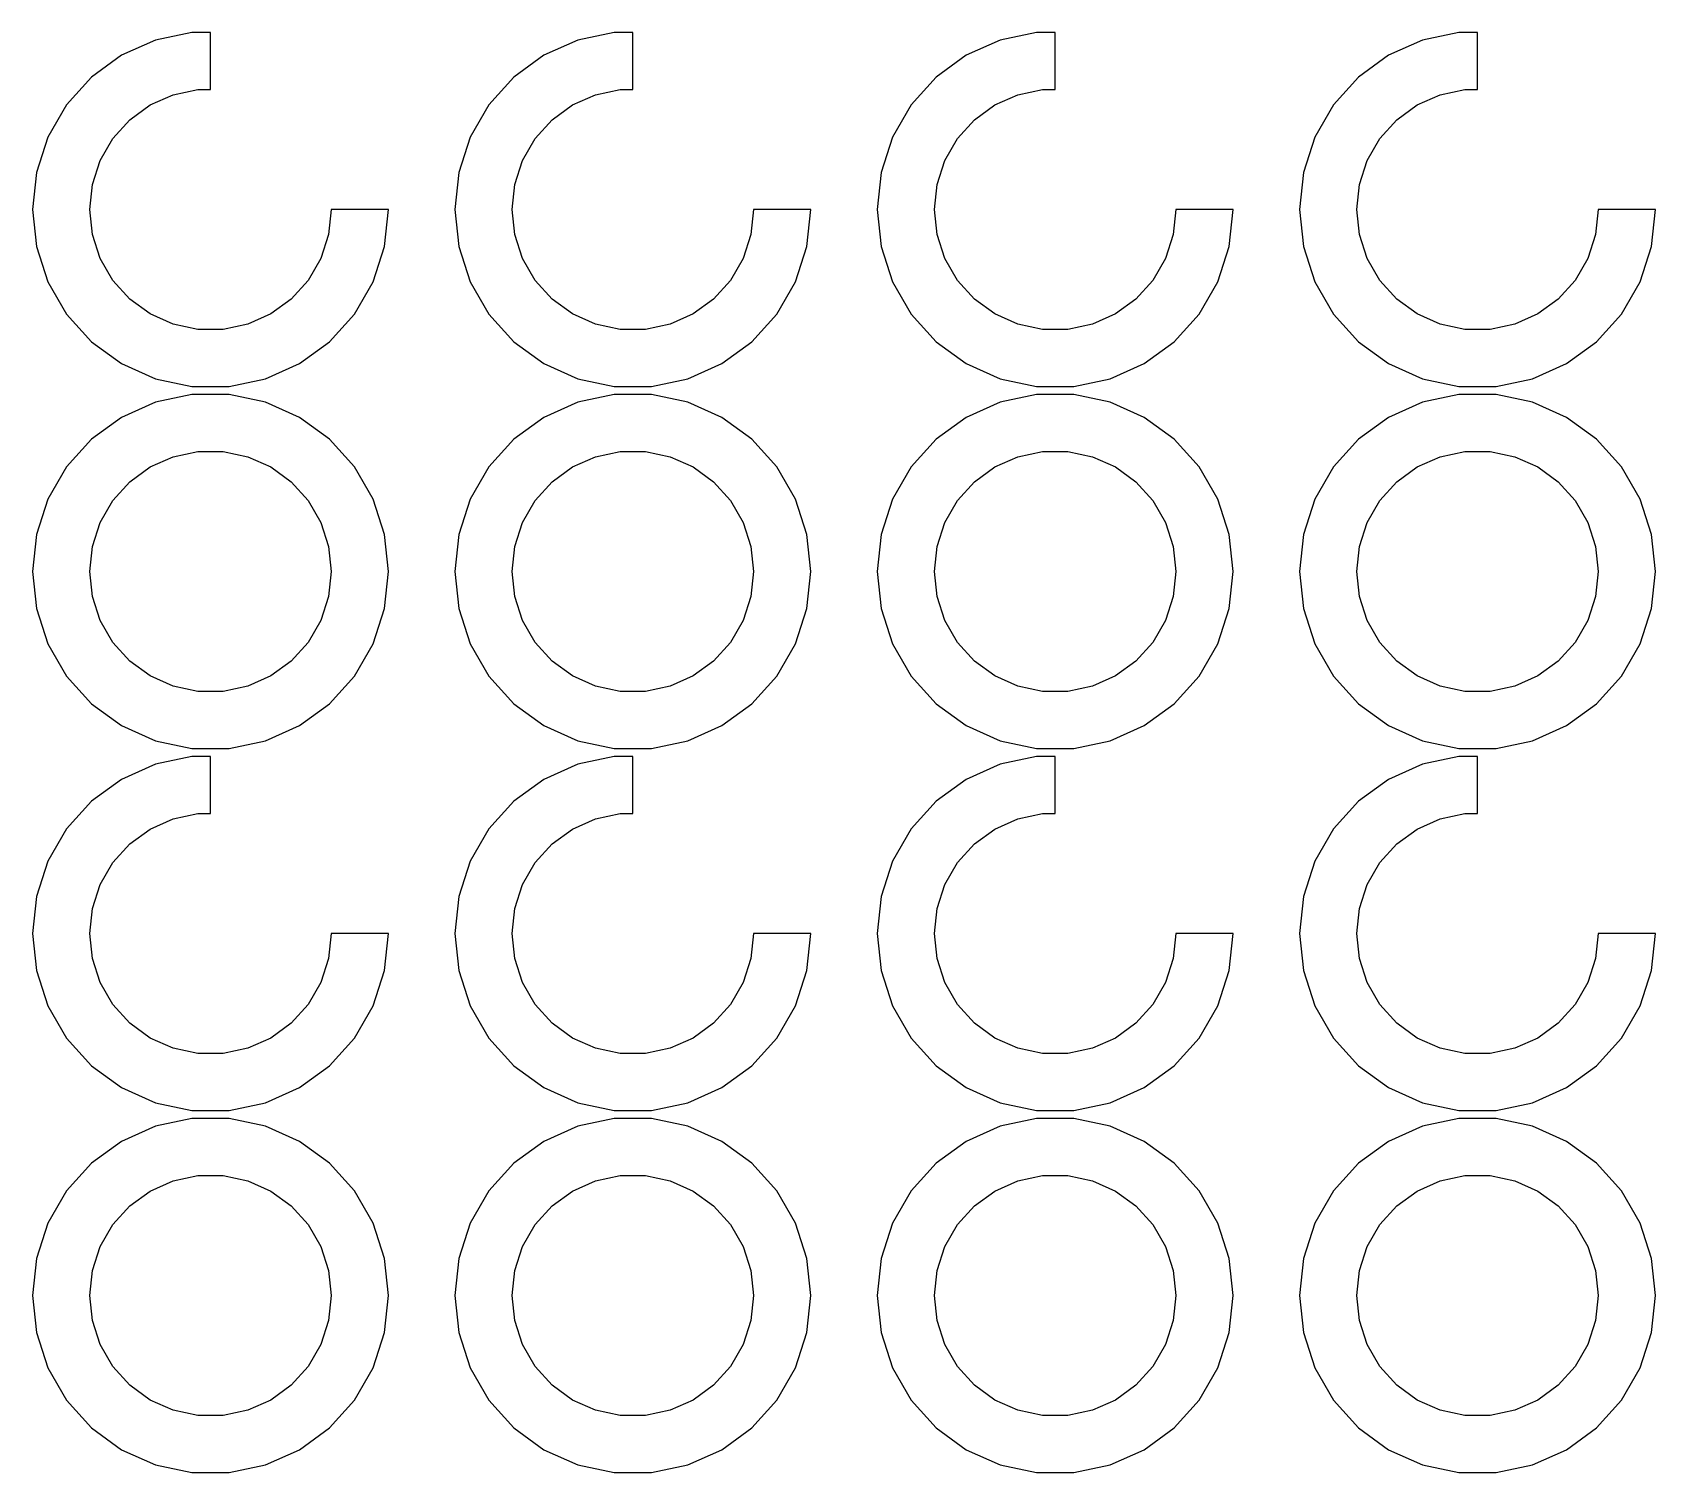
# Model space of a CAD drawing. Header units: metres. Extents: x -15 to 120, y 5 to 125.
import ezdxf

# ---------------------------------------------------------------- set-up
doc = ezdxf.new("R2010")
doc.units = ezdxf.units.M

msp = doc.modelspace()

# ---------------------------------------------------------------- linework, layer by layer
for p, q in [((-4.558, 124.028), (-7.375, 122.774)), ((-1.54179, 124.669), (-4.558, 124.028)), ((0, 124.669), (-1.54179, 124.669)), ((0, 119.945), (0, 124.669)), ((30.442, 124.028), (27.625, 122.774)), ((33.4582, 124.669), (30.442, 124.028)), ((35, 124.669), (33.4582, 124.669)), ((35, 119.945), (35, 124.669)), ((65.442, 124.028), (62.625, 122.774)), ((68.4582, 124.669), (65.442, 124.028)), ((70, 124.669), (68.4582, 124.669)), ((70, 119.945), (70, 124.669)), ((100.442, 124.028), (97.625, 122.774)), ((103.458, 124.669), (100.442, 124.028)), ((105, 124.669), (103.458, 124.669)), ((105, 119.945), (105, 124.669)), ((-7.375, 122.774), (-9.86968, 120.961)), ((27.625, 122.774), (25.1303, 120.961)), ((62.625, 122.774), (60.1303, 120.961)), ((97.625, 122.774), (95.1303, 120.961)), ((-9.86968, 120.961), (-11.933, 118.67)), ((-3.09017, 119.511), (-1.04528, 119.945)), ((-1.04528, 119.945), (0, 119.945)), ((25.1303, 120.961), (23.067, 118.67)), ((31.9098, 119.511), (33.9547, 119.945)), ((33.9547, 119.945), (35, 119.945)), ((60.1303, 120.961), (58.067, 118.67)), ((66.9098, 119.511), (68.9547, 119.945)), ((68.9547, 119.945), (70, 119.945)), ((95.1303, 120.961), (93.067, 118.67)), ((101.91, 119.511), (103.955, 119.945)), ((103.955, 119.945), (105, 119.945)), ((-11.933, 118.67), (-13.4748, 115.999)), ((-6.69131, 117.431), (-5, 118.66)), ((-5, 118.66), (-3.09017, 119.511)), ((23.067, 118.67), (21.5252, 115.999)), ((28.3087, 117.431), (30, 118.66)), ((30, 118.66), (31.9098, 119.511)), ((58.067, 118.67), (56.5252, 115.999)), ((63.3087, 117.431), (65, 118.66)), ((65, 118.66), (66.9098, 119.511)), ((93.067, 118.67), (91.5252, 115.999)), ((98.3087, 117.431), (100, 118.66)), ((100, 118.66), (101.91, 119.511)), ((-8.09017, 115.878), (-6.69131, 117.431)), ((26.9098, 115.878), (28.3087, 117.431)), ((61.9098, 115.878), (63.3087, 117.431)), ((96.9098, 115.878), (98.3087, 117.431)), ((-13.4748, 115.999), (-14.4277, 113.067)), ((-9.13545, 114.067), (-8.09017, 115.878)), ((21.5252, 115.999), (20.5723, 113.067)), ((25.8645, 114.067), (26.9098, 115.878)), ((56.5252, 115.999), (55.5723, 113.067)), ((60.8645, 114.067), (61.9098, 115.878)), ((91.5252, 115.999), (90.5723, 113.067)), ((95.8645, 114.067), (96.9098, 115.878)), ((-14.4277, 113.067), (-14.75, 110)), ((-9.78148, 112.079), (-9.13545, 114.067)), ((20.5723, 113.067), (20.25, 110)), ((25.2185, 112.079), (25.8645, 114.067)), ((55.5723, 113.067), (55.25, 110)), ((60.2185, 112.079), (60.8645, 114.067)), ((90.5723, 113.067), (90.25, 110)), ((95.2185, 112.079), (95.8645, 114.067)), ((-10, 110), (-9.78148, 112.079)), ((25, 110), (25.2185, 112.079)), ((60, 110), (60.2185, 112.079)), ((95, 110), (95.2185, 112.079)), ((-14.75, 110), (-14.4277, 106.933)), ((-9.78148, 107.921), (-10, 110)), ((10, 110), (9.78148, 107.921)), ((14.75, 110), (10, 110)), ((14.4277, 106.933), (14.75, 110)), ((20.25, 110), (20.5723, 106.933)), ((25.2185, 107.921), (25, 110)), ((45, 110), (44.7815, 107.921)), ((49.75, 110), (45, 110)), ((49.4277, 106.933), (49.75, 110)), ((55.25, 110), (55.5723, 106.933)), ((60.2185, 107.921), (60, 110)), ((80, 110), (79.7815, 107.921)), ((84.75, 110), (80, 110)), ((84.4277, 106.933), (84.75, 110)), ((90.25, 110), (90.5723, 106.933)), ((95.2185, 107.921), (95, 110)), ((115, 110), (114.781, 107.921)), ((119.75, 110), (115, 110)), ((119.428, 106.933), (119.75, 110)), ((-9.13545, 105.933), (-9.78148, 107.921)), ((9.78148, 107.921), (9.13545, 105.933)), ((25.8645, 105.933), (25.2185, 107.921)), ((44.7815, 107.921), (44.1355, 105.933)), ((60.8645, 105.933), (60.2185, 107.921)), ((79.7815, 107.921), (79.1355, 105.933)), ((95.8645, 105.933), (95.2185, 107.921)), ((114.781, 107.921), (114.135, 105.933)), ((-14.4277, 106.933), (-13.4748, 104.001)), ((13.4748, 104.001), (14.4277, 106.933)), ((20.5723, 106.933), (21.5252, 104.001)), ((48.4748, 104.001), (49.4277, 106.933)), ((55.5723, 106.933), (56.5252, 104.001)), ((83.4748, 104.001), (84.4277, 106.933)), ((90.5723, 106.933), (91.5252, 104.001)), ((118.475, 104.001), (119.428, 106.933)), ((-8.09017, 104.122), (-9.13545, 105.933)), ((9.13545, 105.933), (8.09017, 104.122)), ((26.9098, 104.122), (25.8645, 105.933)), ((44.1355, 105.933), (43.0902, 104.122)), ((61.9098, 104.122), (60.8645, 105.933)), ((79.1355, 105.933), (78.0902, 104.122)), ((96.9098, 104.122), (95.8645, 105.933)), ((114.135, 105.933), (113.09, 104.122)), ((-13.4748, 104.001), (-11.933, 101.33)), ((-6.69131, 102.569), (-8.09017, 104.122)), ((8.09017, 104.122), (6.69131, 102.569)), ((11.933, 101.33), (13.4748, 104.001)), ((21.5252, 104.001), (23.067, 101.33)), ((28.3087, 102.569), (26.9098, 104.122)), ((43.0902, 104.122), (41.6913, 102.569)), ((46.933, 101.33), (48.4748, 104.001)), ((56.5252, 104.001), (58.067, 101.33)), ((63.3087, 102.569), (61.9098, 104.122)), ((78.0902, 104.122), (76.6913, 102.569)), ((81.933, 101.33), (83.4748, 104.001)), ((91.5252, 104.001), (93.067, 101.33)), ((98.3087, 102.569), (96.9098, 104.122)), ((113.09, 104.122), (111.691, 102.569)), ((116.933, 101.33), (118.475, 104.001)), ((-5, 101.34), (-6.69131, 102.569)), ((6.69131, 102.569), (5, 101.34)), ((30, 101.34), (28.3087, 102.569)), ((41.6913, 102.569), (40, 101.34)), ((65, 101.34), (63.3087, 102.569)), ((76.6913, 102.569), (75, 101.34)), ((100, 101.34), (98.3087, 102.569)), ((111.691, 102.569), (110, 101.34)), ((-11.933, 101.33), (-9.86968, 99.0386)), ((-3.09017, 100.489), (-5, 101.34)), ((5, 101.34), (3.09017, 100.489)), ((9.86968, 99.0386), (11.933, 101.33)), ((23.067, 101.33), (25.1303, 99.0386)), ((31.9098, 100.489), (30, 101.34)), ((40, 101.34), (38.0902, 100.489)), ((44.8697, 99.0386), (46.933, 101.33)), ((58.067, 101.33), (60.1303, 99.0386)), ((66.9098, 100.489), (65, 101.34)), ((75, 101.34), (73.0902, 100.489)), ((79.8697, 99.0386), (81.933, 101.33)), ((93.067, 101.33), (95.1303, 99.0386)), ((101.91, 100.489), (100, 101.34)), ((110, 101.34), (108.09, 100.489)), ((114.87, 99.0386), (116.933, 101.33)), ((-1.04528, 100.055), (-3.09017, 100.489)), ((1.04528, 100.055), (-1.04528, 100.055)), ((3.09017, 100.489), (1.04528, 100.055)), ((33.9547, 100.055), (31.9098, 100.489)), ((36.0453, 100.055), (33.9547, 100.055)), ((38.0902, 100.489), (36.0453, 100.055)), ((68.9547, 100.055), (66.9098, 100.489)), ((71.0453, 100.055), (68.9547, 100.055)), ((73.0902, 100.489), (71.0453, 100.055)), ((103.955, 100.055), (101.91, 100.489)), ((106.045, 100.055), (103.955, 100.055)), ((108.09, 100.489), (106.045, 100.055)), ((-9.86968, 99.0386), (-7.375, 97.2261)), ((7.375, 97.2261), (9.86968, 99.0386)), ((25.1303, 99.0386), (27.625, 97.2261)), ((42.375, 97.2261), (44.8697, 99.0386)), ((60.1303, 99.0386), (62.625, 97.2261)), ((77.375, 97.2261), (79.8697, 99.0386)), ((95.1303, 99.0386), (97.625, 97.2261)), ((112.375, 97.2261), (114.87, 99.0386)), ((-7.375, 97.2261), (-4.558, 95.9719)), ((4.558, 95.9719), (7.375, 97.2261)), ((27.625, 97.2261), (30.442, 95.9719)), ((39.558, 95.9719), (42.375, 97.2261)), ((62.625, 97.2261), (65.442, 95.9719)), ((74.558, 95.9719), (77.375, 97.2261)), ((97.625, 97.2261), (100.442, 95.9719)), ((109.558, 95.9719), (112.375, 97.2261)), ((-4.558, 95.9719), (-1.54179, 95.3308)), ((1.54179, 95.3308), (4.558, 95.9719)), ((30.442, 95.9719), (33.4582, 95.3308)), ((36.5418, 95.3308), (39.558, 95.9719)), ((65.442, 95.9719), (68.4582, 95.3308)), ((71.5418, 95.3308), (74.558, 95.9719)), ((100.442, 95.9719), (103.458, 95.3308)), ((106.542, 95.3308), (109.558, 95.9719)), ((-1.54179, 94.6692), (-4.558, 94.0281)), ((-1.54179, 95.3308), (1.54179, 95.3308)), ((1.54179, 94.6692), (-1.54179, 94.6692)), ((4.558, 94.0281), (1.54179, 94.6692)), ((33.4582, 94.6692), (30.442, 94.0281)), ((33.4582, 95.3308), (36.5418, 95.3308)), ((36.5418, 94.6692), (33.4582, 94.6692)), ((39.558, 94.0281), (36.5418, 94.6692)), ((68.4582, 94.6692), (65.442, 94.0281)), ((68.4582, 95.3308), (71.5418, 95.3308)), ((71.5418, 94.6692), (68.4582, 94.6692)), ((74.558, 94.0281), (71.5418, 94.6692)), ((103.458, 94.6692), (100.442, 94.0281)), ((103.458, 95.3308), (106.542, 95.3308)), ((106.542, 94.6692), (103.458, 94.6692)), ((109.558, 94.0281), (106.542, 94.6692)), ((-4.558, 94.0281), (-7.375, 92.7739)), ((7.375, 92.7739), (4.558, 94.0281)), ((30.442, 94.0281), (27.625, 92.7739)), ((42.375, 92.7739), (39.558, 94.0281)), ((65.442, 94.0281), (62.625, 92.7739)), ((77.375, 92.7739), (74.558, 94.0281)), ((100.442, 94.0281), (97.625, 92.7739)), ((112.375, 92.7739), (109.558, 94.0281)), ((-7.375, 92.7739), (-9.86968, 90.9614)), ((9.86968, 90.9614), (7.375, 92.7739)), ((27.625, 92.7739), (25.1303, 90.9614)), ((44.8697, 90.9614), (42.375, 92.7739)), ((62.625, 92.7739), (60.1303, 90.9614)), ((79.8697, 90.9614), (77.375, 92.7739)), ((97.625, 92.7739), (95.1303, 90.9614)), ((114.87, 90.9614), (112.375, 92.7739)), ((-9.86968, 90.9614), (-11.933, 88.6698)), ((11.933, 88.6698), (9.86968, 90.9614)), ((25.1303, 90.9614), (23.067, 88.6698)), ((46.933, 88.6698), (44.8697, 90.9614)), ((60.1303, 90.9614), (58.067, 88.6698)), ((81.933, 88.6698), (79.8697, 90.9614)), ((95.1303, 90.9614), (93.067, 88.6698)), ((116.933, 88.6698), (114.87, 90.9614)), ((-5, 88.6603), (-3.09017, 89.5106)), ((-3.09017, 89.5106), (-1.04528, 89.9452)), ((-1.04528, 89.9452), (1.04528, 89.9452)), ((1.04528, 89.9452), (3.09017, 89.5106)), ((3.09017, 89.5106), (5, 88.6603)), ((30, 88.6603), (31.9098, 89.5106)), ((31.9098, 89.5106), (33.9547, 89.9452)), ((33.9547, 89.9452), (36.0453, 89.9452)), ((36.0453, 89.9452), (38.0902, 89.5106)), ((38.0902, 89.5106), (40, 88.6603)), ((65, 88.6603), (66.9098, 89.5106)), ((66.9098, 89.5106), (68.9547, 89.9452)), ((68.9547, 89.9452), (71.0453, 89.9452)), ((71.0453, 89.9452), (73.0902, 89.5106)), ((73.0902, 89.5106), (75, 88.6603)), ((100, 88.6603), (101.91, 89.5106)), ((101.91, 89.5106), (103.955, 89.9452)), ((103.955, 89.9452), (106.045, 89.9452)), ((106.045, 89.9452), (108.09, 89.5106)), ((108.09, 89.5106), (110, 88.6603)), ((-11.933, 88.6698), (-13.4748, 85.9994)), ((-8.09017, 85.8779), (-6.69131, 87.4314)), ((-6.69131, 87.4314), (-5, 88.6603)), ((5, 88.6603), (6.69131, 87.4314)), ((6.69131, 87.4314), (8.09017, 85.8779)), ((13.4748, 85.9994), (11.933, 88.6698)), ((23.067, 88.6698), (21.5252, 85.9994)), ((26.9098, 85.8779), (28.3087, 87.4314)), ((28.3087, 87.4314), (30, 88.6603)), ((40, 88.6603), (41.6913, 87.4314)), ((41.6913, 87.4314), (43.0902, 85.8779)), ((48.4748, 85.9994), (46.933, 88.6698)), ((58.067, 88.6698), (56.5252, 85.9994)), ((61.9098, 85.8779), (63.3087, 87.4314)), ((63.3087, 87.4314), (65, 88.6603)), ((75, 88.6603), (76.6913, 87.4314)), ((76.6913, 87.4314), (78.0902, 85.8779)), ((83.4748, 85.9994), (81.933, 88.6698)), ((93.067, 88.6698), (91.5252, 85.9994)), ((96.9098, 85.8779), (98.3087, 87.4314)), ((98.3087, 87.4314), (100, 88.6603)), ((110, 88.6603), (111.691, 87.4314)), ((111.691, 87.4314), (113.09, 85.8779)), ((118.475, 85.9994), (116.933, 88.6698)), ((-13.4748, 85.9994), (-14.4277, 83.0667)), ((-9.13545, 84.0674), (-8.09017, 85.8779)), ((8.09017, 85.8779), (9.13545, 84.0674)), ((14.4277, 83.0667), (13.4748, 85.9994)), ((21.5252, 85.9994), (20.5723, 83.0667)), ((25.8645, 84.0674), (26.9098, 85.8779)), ((43.0902, 85.8779), (44.1355, 84.0674)), ((49.4277, 83.0667), (48.4748, 85.9994)), ((56.5252, 85.9994), (55.5723, 83.0667)), ((60.8645, 84.0674), (61.9098, 85.8779)), ((78.0902, 85.8779), (79.1355, 84.0674)), ((84.4277, 83.0667), (83.4748, 85.9994)), ((91.5252, 85.9994), (90.5723, 83.0667)), ((95.8645, 84.0674), (96.9098, 85.8779)), ((113.09, 85.8779), (114.135, 84.0674)), ((119.428, 83.0667), (118.475, 85.9994)), ((-9.78148, 82.0791), (-9.13545, 84.0674)), ((9.13545, 84.0674), (9.78148, 82.0791)), ((25.2185, 82.0791), (25.8645, 84.0674)), ((44.1355, 84.0674), (44.7815, 82.0791)), ((60.2185, 82.0791), (60.8645, 84.0674)), ((79.1355, 84.0674), (79.7815, 82.0791)), ((95.2185, 82.0791), (95.8645, 84.0674)), ((114.135, 84.0674), (114.781, 82.0791)), ((-14.4277, 83.0667), (-14.75, 80)), ((-10, 80), (-9.78148, 82.0791)), ((9.78148, 82.0791), (10, 80)), ((14.75, 80), (14.4277, 83.0667)), ((20.5723, 83.0667), (20.25, 80)), ((25, 80), (25.2185, 82.0791)), ((44.7815, 82.0791), (45, 80)), ((49.75, 80), (49.4277, 83.0667)), ((55.5723, 83.0667), (55.25, 80)), ((60, 80), (60.2185, 82.0791)), ((79.7815, 82.0791), (80, 80)), ((84.75, 80), (84.4277, 83.0667)), ((90.5723, 83.0667), (90.25, 80)), ((95, 80), (95.2185, 82.0791)), ((114.781, 82.0791), (115, 80)), ((119.75, 80), (119.428, 83.0667)), ((-14.75, 80), (-14.4277, 76.9333)), ((-9.78148, 77.9209), (-10, 80)), ((10, 80), (9.78148, 77.9209)), ((14.4277, 76.9333), (14.75, 80)), ((20.25, 80), (20.5723, 76.9333)), ((25.2185, 77.9209), (25, 80)), ((45, 80), (44.7815, 77.9209)), ((49.4277, 76.9333), (49.75, 80)), ((55.25, 80), (55.5723, 76.9333)), ((60.2185, 77.9209), (60, 80)), ((80, 80), (79.7815, 77.9209)), ((84.4277, 76.9333), (84.75, 80)), ((90.25, 80), (90.5723, 76.9333)), ((95.2185, 77.9209), (95, 80)), ((115, 80), (114.781, 77.9209)), ((119.428, 76.9333), (119.75, 80)), ((-14.4277, 76.9333), (-13.4748, 74.0006)), ((-9.13545, 75.9326), (-9.78148, 77.9209)), ((9.78148, 77.9209), (9.13545, 75.9326)), ((13.4748, 74.0006), (14.4277, 76.9333)), ((20.5723, 76.9333), (21.5252, 74.0006)), ((25.8645, 75.9326), (25.2185, 77.9209)), ((44.7815, 77.9209), (44.1355, 75.9326)), ((48.4748, 74.0006), (49.4277, 76.9333)), ((55.5723, 76.9333), (56.5252, 74.0006)), ((60.8645, 75.9326), (60.2185, 77.9209)), ((79.7815, 77.9209), (79.1355, 75.9326)), ((83.4748, 74.0006), (84.4277, 76.9333)), ((90.5723, 76.9333), (91.5252, 74.0006)), ((95.8645, 75.9326), (95.2185, 77.9209)), ((114.781, 77.9209), (114.135, 75.9326)), ((118.475, 74.0006), (119.428, 76.9333)), ((-8.09017, 74.1221), (-9.13545, 75.9326)), ((9.13545, 75.9326), (8.09017, 74.1221)), ((26.9098, 74.1221), (25.8645, 75.9326)), ((44.1355, 75.9326), (43.0902, 74.1221)), ((61.9098, 74.1221), (60.8645, 75.9326)), ((79.1355, 75.9326), (78.0902, 74.1221)), ((96.9098, 74.1221), (95.8645, 75.9326)), ((114.135, 75.9326), (113.09, 74.1221)), ((-13.4748, 74.0006), (-11.933, 71.3302)), ((-6.69131, 72.5686), (-8.09017, 74.1221)), ((8.09017, 74.1221), (6.69131, 72.5686)), ((11.933, 71.3302), (13.4748, 74.0006)), ((21.5252, 74.0006), (23.067, 71.3302)), ((28.3087, 72.5686), (26.9098, 74.1221)), ((43.0902, 74.1221), (41.6913, 72.5686)), ((46.933, 71.3302), (48.4748, 74.0006)), ((56.5252, 74.0006), (58.067, 71.3302)), ((63.3087, 72.5686), (61.9098, 74.1221)), ((78.0902, 74.1221), (76.6913, 72.5686)), ((81.933, 71.3302), (83.4748, 74.0006)), ((91.5252, 74.0006), (93.067, 71.3302)), ((98.3087, 72.5686), (96.9098, 74.1221)), ((113.09, 74.1221), (111.691, 72.5686)), ((116.933, 71.3302), (118.475, 74.0006)), ((-11.933, 71.3302), (-9.86968, 69.0386)), ((-5, 71.3397), (-6.69131, 72.5686)), ((-3.09017, 70.4894), (-5, 71.3397)), ((5, 71.3397), (3.09017, 70.4894)), ((6.69131, 72.5686), (5, 71.3397)), ((9.86968, 69.0386), (11.933, 71.3302)), ((23.067, 71.3302), (25.1303, 69.0386)), ((30, 71.3397), (28.3087, 72.5686)), ((31.9098, 70.4894), (30, 71.3397)), ((40, 71.3397), (38.0902, 70.4894)), ((41.6913, 72.5686), (40, 71.3397)), ((44.8697, 69.0386), (46.933, 71.3302)), ((58.067, 71.3302), (60.1303, 69.0386)), ((65, 71.3397), (63.3087, 72.5686)), ((66.9098, 70.4894), (65, 71.3397)), ((75, 71.3397), (73.0902, 70.4894)), ((76.6913, 72.5686), (75, 71.3397)), ((79.8697, 69.0386), (81.933, 71.3302)), ((93.067, 71.3302), (95.1303, 69.0386)), ((100, 71.3397), (98.3087, 72.5686)), ((101.91, 70.4894), (100, 71.3397)), ((110, 71.3397), (108.09, 70.4894)), ((111.691, 72.5686), (110, 71.3397)), ((114.87, 69.0386), (116.933, 71.3302)), ((-1.04528, 70.0548), (-3.09017, 70.4894)), ((1.04528, 70.0548), (-1.04528, 70.0548)), ((3.09017, 70.4894), (1.04528, 70.0548)), ((33.9547, 70.0548), (31.9098, 70.4894)), ((36.0453, 70.0548), (33.9547, 70.0548)), ((38.0902, 70.4894), (36.0453, 70.0548)), ((68.9547, 70.0548), (66.9098, 70.4894)), ((71.0453, 70.0548), (68.9547, 70.0548)), ((73.0902, 70.4894), (71.0453, 70.0548)), ((103.955, 70.0548), (101.91, 70.4894)), ((106.045, 70.0548), (103.955, 70.0548)), ((108.09, 70.4894), (106.045, 70.0548)), ((-9.86968, 69.0386), (-7.375, 67.2261)), ((7.375, 67.2261), (9.86968, 69.0386)), ((25.1303, 69.0386), (27.625, 67.2261)), ((42.375, 67.2261), (44.8697, 69.0386)), ((60.1303, 69.0386), (62.625, 67.2261)), ((77.375, 67.2261), (79.8697, 69.0386)), ((95.1303, 69.0386), (97.625, 67.2261)), ((112.375, 67.2261), (114.87, 69.0386)), ((-7.375, 67.2261), (-4.558, 65.9719)), ((-4.558, 65.9719), (-1.54179, 65.3308)), ((1.54179, 65.3308), (4.558, 65.9719)), ((4.558, 65.9719), (7.375, 67.2261)), ((27.625, 67.2261), (30.442, 65.9719)), ((30.442, 65.9719), (33.4582, 65.3308)), ((36.5418, 65.3308), (39.558, 65.9719)), ((39.558, 65.9719), (42.375, 67.2261)), ((62.625, 67.2261), (65.442, 65.9719)), ((65.442, 65.9719), (68.4582, 65.3308)), ((71.5418, 65.3308), (74.558, 65.9719)), ((74.558, 65.9719), (77.375, 67.2261)), ((97.625, 67.2261), (100.442, 65.9719)), ((100.442, 65.9719), (103.458, 65.3308)), ((106.542, 65.3308), (109.558, 65.9719)), ((109.558, 65.9719), (112.375, 67.2261)), ((-1.54179, 64.6692), (-4.558, 64.0281)), ((-1.54179, 65.3308), (1.54179, 65.3308)), ((0, 64.6692), (-1.54179, 64.6692)), ((0, 59.9452), (0, 64.6692)), ((33.4582, 64.6692), (30.442, 64.0281)), ((33.4582, 65.3308), (36.5418, 65.3308)), ((35, 64.6692), (33.4582, 64.6692)), ((35, 59.9452), (35, 64.6692)), ((68.4582, 64.6692), (65.442, 64.0281)), ((68.4582, 65.3308), (71.5418, 65.3308)), ((70, 64.6692), (68.4582, 64.6692)), ((70, 59.9452), (70, 64.6692)), ((103.458, 64.6692), (100.442, 64.0281)), ((103.458, 65.3308), (106.542, 65.3308)), ((105, 64.6692), (103.458, 64.6692)), ((105, 59.9452), (105, 64.6692)), ((-4.558, 64.0281), (-7.375, 62.7739)), ((30.442, 64.0281), (27.625, 62.7739)), ((65.442, 64.0281), (62.625, 62.7739)), ((100.442, 64.0281), (97.625, 62.7739)), ((-7.375, 62.7739), (-9.86968, 60.9614)), ((27.625, 62.7739), (25.1303, 60.9614)), ((62.625, 62.7739), (60.1303, 60.9614)), ((97.625, 62.7739), (95.1303, 60.9614)), ((-9.86968, 60.9614), (-11.933, 58.6698)), ((25.1303, 60.9614), (23.067, 58.6698)), ((60.1303, 60.9614), (58.067, 58.6698)), ((95.1303, 60.9614), (93.067, 58.6698)), ((-5, 58.6603), (-3.09017, 59.5106)), ((-3.09017, 59.5106), (-1.04528, 59.9452)), ((-1.04528, 59.9452), (0, 59.9452)), ((30, 58.6603), (31.9098, 59.5106)), ((31.9098, 59.5106), (33.9547, 59.9452)), ((33.9547, 59.9452), (35, 59.9452)), ((65, 58.6603), (66.9098, 59.5106)), ((66.9098, 59.5106), (68.9547, 59.9452)), ((68.9547, 59.9452), (70, 59.9452)), ((100, 58.6603), (101.91, 59.5106)), ((101.91, 59.5106), (103.955, 59.9452)), ((103.955, 59.9452), (105, 59.9452)), ((-11.933, 58.6698), (-13.4748, 55.9994)), ((-6.69131, 57.4314), (-5, 58.6603)), ((23.067, 58.6698), (21.5252, 55.9994)), ((28.3087, 57.4314), (30, 58.6603)), ((58.067, 58.6698), (56.5252, 55.9994)), ((63.3087, 57.4314), (65, 58.6603)), ((93.067, 58.6698), (91.5252, 55.9994)), ((98.3087, 57.4314), (100, 58.6603)), ((-8.09017, 55.8779), (-6.69131, 57.4314)), ((26.9098, 55.8779), (28.3087, 57.4314)), ((61.9098, 55.8779), (63.3087, 57.4314)), ((96.9098, 55.8779), (98.3087, 57.4314)), ((-13.4748, 55.9994), (-14.4277, 53.0667)), ((-9.13545, 54.0674), (-8.09017, 55.8779)), ((21.5252, 55.9994), (20.5723, 53.0667)), ((25.8645, 54.0674), (26.9098, 55.8779)), ((56.5252, 55.9994), (55.5723, 53.0667)), ((60.8645, 54.0674), (61.9098, 55.8779)), ((91.5252, 55.9994), (90.5723, 53.0667)), ((95.8645, 54.0674), (96.9098, 55.8779)), ((-9.78148, 52.0791), (-9.13545, 54.0674)), ((25.2185, 52.0791), (25.8645, 54.0674)), ((60.2185, 52.0791), (60.8645, 54.0674)), ((95.2185, 52.0791), (95.8645, 54.0674)), ((-14.4277, 53.0667), (-14.75, 50)), ((20.5723, 53.0667), (20.25, 50)), ((55.5723, 53.0667), (55.25, 50)), ((90.5723, 53.0667), (90.25, 50)), ((-10, 50), (-9.78148, 52.0791)), ((25, 50), (25.2185, 52.0791)), ((60, 50), (60.2185, 52.0791)), ((95, 50), (95.2185, 52.0791)), ((-14.75, 50), (-14.4277, 46.9333)), ((-9.78148, 47.9209), (-10, 50)), ((10, 50), (9.78148, 47.9209)), ((14.75, 50), (10, 50)), ((14.4277, 46.9333), (14.75, 50)), ((20.25, 50), (20.5723, 46.9333)), ((25.2185, 47.9209), (25, 50)), ((45, 50), (44.7815, 47.9209)), ((49.75, 50), (45, 50)), ((49.4277, 46.9333), (49.75, 50)), ((55.25, 50), (55.5723, 46.9333)), ((60.2185, 47.9209), (60, 50)), ((80, 50), (79.7815, 47.9209)), ((84.75, 50), (80, 50)), ((84.4277, 46.9333), (84.75, 50)), ((90.25, 50), (90.5723, 46.9333)), ((95.2185, 47.9209), (95, 50)), ((115, 50), (114.781, 47.9209)), ((119.75, 50), (115, 50)), ((119.428, 46.9333), (119.75, 50)), ((-9.13545, 45.9326), (-9.78148, 47.9209)), ((9.78148, 47.9209), (9.13545, 45.9326)), ((25.8645, 45.9326), (25.2185, 47.9209)), ((44.7815, 47.9209), (44.1355, 45.9326)), ((60.8645, 45.9326), (60.2185, 47.9209)), ((79.7815, 47.9209), (79.1355, 45.9326)), ((95.8645, 45.9326), (95.2185, 47.9209)), ((114.781, 47.9209), (114.135, 45.9326)), ((-14.4277, 46.9333), (-13.4748, 44.0006)), ((-8.09017, 44.1221), (-9.13545, 45.9326)), ((9.13545, 45.9326), (8.09017, 44.1221)), ((13.4748, 44.0006), (14.4277, 46.9333)), ((20.5723, 46.9333), (21.5252, 44.0006)), ((26.9098, 44.1221), (25.8645, 45.9326)), ((44.1355, 45.9326), (43.0902, 44.1221)), ((48.4748, 44.0006), (49.4277, 46.9333)), ((55.5723, 46.9333), (56.5252, 44.0006)), ((61.9098, 44.1221), (60.8645, 45.9326)), ((79.1355, 45.9326), (78.0902, 44.1221)), ((83.4748, 44.0006), (84.4277, 46.9333)), ((90.5723, 46.9333), (91.5252, 44.0006)), ((96.9098, 44.1221), (95.8645, 45.9326)), ((114.135, 45.9326), (113.09, 44.1221)), ((118.475, 44.0006), (119.428, 46.9333)), ((-13.4748, 44.0006), (-11.933, 41.3302)), ((-6.69131, 42.5686), (-8.09017, 44.1221)), ((8.09017, 44.1221), (6.69131, 42.5686)), ((11.933, 41.3302), (13.4748, 44.0006)), ((21.5252, 44.0006), (23.067, 41.3302)), ((28.3087, 42.5686), (26.9098, 44.1221)), ((43.0902, 44.1221), (41.6913, 42.5686)), ((46.933, 41.3302), (48.4748, 44.0006)), ((56.5252, 44.0006), (58.067, 41.3302)), ((63.3087, 42.5686), (61.9098, 44.1221)), ((78.0902, 44.1221), (76.6913, 42.5686)), ((81.933, 41.3302), (83.4748, 44.0006)), ((91.5252, 44.0006), (93.067, 41.3302)), ((98.3087, 42.5686), (96.9098, 44.1221)), ((113.09, 44.1221), (111.691, 42.5686)), ((116.933, 41.3302), (118.475, 44.0006)), ((-5, 41.3397), (-6.69131, 42.5686)), ((6.69131, 42.5686), (5, 41.3397)), ((30, 41.3397), (28.3087, 42.5686)), ((41.6913, 42.5686), (40, 41.3397)), ((65, 41.3397), (63.3087, 42.5686)), ((76.6913, 42.5686), (75, 41.3397)), ((100, 41.3397), (98.3087, 42.5686)), ((111.691, 42.5686), (110, 41.3397)), ((-11.933, 41.3302), (-9.86968, 39.0386)), ((-3.09017, 40.4894), (-5, 41.3397)), ((-1.04528, 40.0548), (-3.09017, 40.4894)), ((3.09017, 40.4894), (1.04528, 40.0548)), ((5, 41.3397), (3.09017, 40.4894)), ((9.86968, 39.0386), (11.933, 41.3302)), ((23.067, 41.3302), (25.1303, 39.0386)), ((31.9098, 40.4894), (30, 41.3397)), ((33.9547, 40.0548), (31.9098, 40.4894)), ((38.0902, 40.4894), (36.0453, 40.0548)), ((40, 41.3397), (38.0902, 40.4894)), ((44.8697, 39.0386), (46.933, 41.3302)), ((58.067, 41.3302), (60.1303, 39.0386)), ((66.9098, 40.4894), (65, 41.3397)), ((68.9547, 40.0548), (66.9098, 40.4894)), ((73.0902, 40.4894), (71.0453, 40.0548)), ((75, 41.3397), (73.0902, 40.4894)), ((79.8697, 39.0386), (81.933, 41.3302)), ((93.067, 41.3302), (95.1303, 39.0386)), ((101.91, 40.4894), (100, 41.3397)), ((103.955, 40.0548), (101.91, 40.4894)), ((108.09, 40.4894), (106.045, 40.0548)), ((110, 41.3397), (108.09, 40.4894)), ((114.87, 39.0386), (116.933, 41.3302)), ((-9.86968, 39.0386), (-7.375, 37.2261)), ((1.04528, 40.0548), (-1.04528, 40.0548)), ((7.375, 37.2261), (9.86968, 39.0386)), ((25.1303, 39.0386), (27.625, 37.2261)), ((36.0453, 40.0548), (33.9547, 40.0548)), ((42.375, 37.2261), (44.8697, 39.0386)), ((60.1303, 39.0386), (62.625, 37.2261)), ((71.0453, 40.0548), (68.9547, 40.0548)), ((77.375, 37.2261), (79.8697, 39.0386)), ((95.1303, 39.0386), (97.625, 37.2261)), ((106.045, 40.0548), (103.955, 40.0548)), ((112.375, 37.2261), (114.87, 39.0386)), ((-7.375, 37.2261), (-4.558, 35.9719)), ((4.558, 35.9719), (7.375, 37.2261)), ((27.625, 37.2261), (30.442, 35.9719)), ((39.558, 35.9719), (42.375, 37.2261)), ((62.625, 37.2261), (65.442, 35.9719)), ((74.558, 35.9719), (77.375, 37.2261)), ((97.625, 37.2261), (100.442, 35.9719)), ((109.558, 35.9719), (112.375, 37.2261)), ((-4.558, 35.9719), (-1.54179, 35.3308)), ((-1.54179, 35.3308), (1.54179, 35.3308)), ((1.54179, 35.3308), (4.558, 35.9719)), ((30.442, 35.9719), (33.4582, 35.3308)), ((33.4582, 35.3308), (36.5418, 35.3308)), ((36.5418, 35.3308), (39.558, 35.9719)), ((65.442, 35.9719), (68.4582, 35.3308)), ((68.4582, 35.3308), (71.5418, 35.3308)), ((71.5418, 35.3308), (74.558, 35.9719)), ((100.442, 35.9719), (103.458, 35.3308)), ((103.458, 35.3308), (106.542, 35.3308)), ((106.542, 35.3308), (109.558, 35.9719)), ((-4.558, 34.0281), (-7.375, 32.7739)), ((-1.54179, 34.6692), (-4.558, 34.0281)), ((1.54179, 34.6692), (-1.54179, 34.6692)), ((4.558, 34.0281), (1.54179, 34.6692)), ((7.375, 32.7739), (4.558, 34.0281)), ((30.442, 34.0281), (27.625, 32.7739)), ((33.4582, 34.6692), (30.442, 34.0281)), ((36.5418, 34.6692), (33.4582, 34.6692)), ((39.558, 34.0281), (36.5418, 34.6692)), ((42.375, 32.7739), (39.558, 34.0281)), ((65.442, 34.0281), (62.625, 32.7739)), ((68.4582, 34.6692), (65.442, 34.0281)), ((71.5418, 34.6692), (68.4582, 34.6692)), ((74.558, 34.0281), (71.5418, 34.6692)), ((77.375, 32.7739), (74.558, 34.0281)), ((100.442, 34.0281), (97.625, 32.7739)), ((103.458, 34.6692), (100.442, 34.0281)), ((106.542, 34.6692), (103.458, 34.6692)), ((109.558, 34.0281), (106.542, 34.6692)), ((112.375, 32.7739), (109.558, 34.0281)), ((-7.375, 32.7739), (-9.86968, 30.9614)), ((9.86968, 30.9614), (7.375, 32.7739)), ((27.625, 32.7739), (25.1303, 30.9614)), ((44.8697, 30.9614), (42.375, 32.7739)), ((62.625, 32.7739), (60.1303, 30.9614)), ((79.8697, 30.9614), (77.375, 32.7739)), ((97.625, 32.7739), (95.1303, 30.9614)), ((114.87, 30.9614), (112.375, 32.7739)), ((-9.86968, 30.9614), (-11.933, 28.6698)), ((11.933, 28.6698), (9.86968, 30.9614)), ((25.1303, 30.9614), (23.067, 28.6698)), ((46.933, 28.6698), (44.8697, 30.9614)), ((60.1303, 30.9614), (58.067, 28.6698)), ((81.933, 28.6698), (79.8697, 30.9614)), ((95.1303, 30.9614), (93.067, 28.6698)), ((116.933, 28.6698), (114.87, 30.9614)), ((-3.09017, 29.5106), (-1.04528, 29.9452)), ((-1.04528, 29.9452), (1.04528, 29.9452)), ((1.04528, 29.9452), (3.09017, 29.5106)), ((31.9098, 29.5106), (33.9547, 29.9452)), ((33.9547, 29.9452), (36.0453, 29.9452)), ((36.0453, 29.9452), (38.0902, 29.5106)), ((66.9098, 29.5106), (68.9547, 29.9452)), ((68.9547, 29.9452), (71.0453, 29.9452)), ((71.0453, 29.9452), (73.0902, 29.5106)), ((101.91, 29.5106), (103.955, 29.9452)), ((103.955, 29.9452), (106.045, 29.9452)), ((106.045, 29.9452), (108.09, 29.5106)), ((-11.933, 28.6698), (-13.4748, 25.9994)), ((-6.69131, 27.4314), (-5, 28.6603)), ((-5, 28.6603), (-3.09017, 29.5106)), ((3.09017, 29.5106), (5, 28.6603)), ((5, 28.6603), (6.69131, 27.4314)), ((13.4748, 25.9994), (11.933, 28.6698)), ((23.067, 28.6698), (21.5252, 25.9994)), ((28.3087, 27.4314), (30, 28.6603)), ((30, 28.6603), (31.9098, 29.5106)), ((38.0902, 29.5106), (40, 28.6603)), ((40, 28.6603), (41.6913, 27.4314)), ((48.4748, 25.9994), (46.933, 28.6698)), ((58.067, 28.6698), (56.5252, 25.9994)), ((63.3087, 27.4314), (65, 28.6603)), ((65, 28.6603), (66.9098, 29.5106)), ((73.0902, 29.5106), (75, 28.6603)), ((75, 28.6603), (76.6913, 27.4314)), ((83.4748, 25.9994), (81.933, 28.6698)), ((93.067, 28.6698), (91.5252, 25.9994)), ((98.3087, 27.4314), (100, 28.6603)), ((100, 28.6603), (101.91, 29.5106)), ((108.09, 29.5106), (110, 28.6603)), ((110, 28.6603), (111.691, 27.4314)), ((118.475, 25.9994), (116.933, 28.6698)), ((-8.09017, 25.8779), (-6.69131, 27.4314)), ((6.69131, 27.4314), (8.09017, 25.8779)), ((26.9098, 25.8779), (28.3087, 27.4314)), ((41.6913, 27.4314), (43.0902, 25.8779)), ((61.9098, 25.8779), (63.3087, 27.4314)), ((76.6913, 27.4314), (78.0902, 25.8779)), ((96.9098, 25.8779), (98.3087, 27.4314)), ((111.691, 27.4314), (113.09, 25.8779)), ((-13.4748, 25.9994), (-14.4277, 23.0667)), ((-9.13545, 24.0674), (-8.09017, 25.8779)), ((8.09017, 25.8779), (9.13545, 24.0674)), ((14.4277, 23.0667), (13.4748, 25.9994)), ((21.5252, 25.9994), (20.5723, 23.0667)), ((25.8645, 24.0674), (26.9098, 25.8779)), ((43.0902, 25.8779), (44.1355, 24.0674)), ((49.4277, 23.0667), (48.4748, 25.9994)), ((56.5252, 25.9994), (55.5723, 23.0667)), ((60.8645, 24.0674), (61.9098, 25.8779)), ((78.0902, 25.8779), (79.1355, 24.0674)), ((84.4277, 23.0667), (83.4748, 25.9994)), ((91.5252, 25.9994), (90.5723, 23.0667)), ((95.8645, 24.0674), (96.9098, 25.8779)), ((113.09, 25.8779), (114.135, 24.0674)), ((119.428, 23.0667), (118.475, 25.9994)), ((-14.4277, 23.0667), (-14.75, 20)), ((-9.78148, 22.0791), (-9.13545, 24.0674)), ((9.13545, 24.0674), (9.78148, 22.0791)), ((14.75, 20), (14.4277, 23.0667)), ((20.5723, 23.0667), (20.25, 20)), ((25.2185, 22.0791), (25.8645, 24.0674)), ((44.1355, 24.0674), (44.7815, 22.0791)), ((49.75, 20), (49.4277, 23.0667)), ((55.5723, 23.0667), (55.25, 20)), ((60.2185, 22.0791), (60.8645, 24.0674)), ((79.1355, 24.0674), (79.7815, 22.0791)), ((84.75, 20), (84.4277, 23.0667)), ((90.5723, 23.0667), (90.25, 20)), ((95.2185, 22.0791), (95.8645, 24.0674)), ((114.135, 24.0674), (114.781, 22.0791)), ((119.75, 20), (119.428, 23.0667)), ((-10, 20), (-9.78148, 22.0791)), ((9.78148, 22.0791), (10, 20)), ((25, 20), (25.2185, 22.0791)), ((44.7815, 22.0791), (45, 20)), ((60, 20), (60.2185, 22.0791)), ((79.7815, 22.0791), (80, 20)), ((95, 20), (95.2185, 22.0791)), ((114.781, 22.0791), (115, 20)), ((-14.75, 20), (-14.4277, 16.9333)), ((-9.78148, 17.9209), (-10, 20)), ((10, 20), (9.78148, 17.9209)), ((14.4277, 16.9333), (14.75, 20)), ((20.25, 20), (20.5723, 16.9333)), ((25.2185, 17.9209), (25, 20)), ((45, 20), (44.7815, 17.9209)), ((49.4277, 16.9333), (49.75, 20)), ((55.25, 20), (55.5723, 16.9333)), ((60.2185, 17.9209), (60, 20)), ((80, 20), (79.7815, 17.9209)), ((84.4277, 16.9333), (84.75, 20)), ((90.25, 20), (90.5723, 16.9333)), ((95.2185, 17.9209), (95, 20)), ((115, 20), (114.781, 17.9209)), ((119.428, 16.9333), (119.75, 20)), ((-9.13545, 15.9326), (-9.78148, 17.9209)), ((9.78148, 17.9209), (9.13545, 15.9326)), ((25.8645, 15.9326), (25.2185, 17.9209)), ((44.7815, 17.9209), (44.1355, 15.9326)), ((60.8645, 15.9326), (60.2185, 17.9209)), ((79.7815, 17.9209), (79.1355, 15.9326)), ((95.8645, 15.9326), (95.2185, 17.9209)), ((114.781, 17.9209), (114.135, 15.9326)), ((-14.4277, 16.9333), (-13.4748, 14.0006)), ((13.4748, 14.0006), (14.4277, 16.9333)), ((20.5723, 16.9333), (21.5252, 14.0006)), ((48.4748, 14.0006), (49.4277, 16.9333)), ((55.5723, 16.9333), (56.5252, 14.0006)), ((83.4748, 14.0006), (84.4277, 16.9333)), ((90.5723, 16.9333), (91.5252, 14.0006)), ((118.475, 14.0006), (119.428, 16.9333)), ((-8.09017, 14.1221), (-9.13545, 15.9326)), ((9.13545, 15.9326), (8.09017, 14.1221)), ((26.9098, 14.1221), (25.8645, 15.9326)), ((44.1355, 15.9326), (43.0902, 14.1221)), ((61.9098, 14.1221), (60.8645, 15.9326)), ((79.1355, 15.9326), (78.0902, 14.1221)), ((96.9098, 14.1221), (95.8645, 15.9326)), ((114.135, 15.9326), (113.09, 14.1221)), ((-13.4748, 14.0006), (-11.933, 11.3302)), ((-6.69131, 12.5686), (-8.09017, 14.1221)), ((8.09017, 14.1221), (6.69131, 12.5686)), ((11.933, 11.3302), (13.4748, 14.0006)), ((21.5252, 14.0006), (23.067, 11.3302)), ((28.3087, 12.5686), (26.9098, 14.1221)), ((43.0902, 14.1221), (41.6913, 12.5686)), ((46.933, 11.3302), (48.4748, 14.0006)), ((56.5252, 14.0006), (58.067, 11.3302)), ((63.3087, 12.5686), (61.9098, 14.1221)), ((78.0902, 14.1221), (76.6913, 12.5686)), ((81.933, 11.3302), (83.4748, 14.0006)), ((91.5252, 14.0006), (93.067, 11.3302)), ((98.3087, 12.5686), (96.9098, 14.1221)), ((113.09, 14.1221), (111.691, 12.5686)), ((116.933, 11.3302), (118.475, 14.0006)), ((-5, 11.3397), (-6.69131, 12.5686)), ((6.69131, 12.5686), (5, 11.3397)), ((30, 11.3397), (28.3087, 12.5686)), ((41.6913, 12.5686), (40, 11.3397)), ((65, 11.3397), (63.3087, 12.5686)), ((76.6913, 12.5686), (75, 11.3397)), ((100, 11.3397), (98.3087, 12.5686)), ((111.691, 12.5686), (110, 11.3397)), ((-11.933, 11.3302), (-9.86968, 9.03861)), ((-3.09017, 10.4894), (-5, 11.3397)), ((5, 11.3397), (3.09017, 10.4894)), ((9.86968, 9.03861), (11.933, 11.3302)), ((23.067, 11.3302), (25.1303, 9.03861)), ((31.9098, 10.4894), (30, 11.3397)), ((40, 11.3397), (38.0902, 10.4894)), ((44.8697, 9.03861), (46.933, 11.3302)), ((58.067, 11.3302), (60.1303, 9.03861)), ((66.9098, 10.4894), (65, 11.3397)), ((75, 11.3397), (73.0902, 10.4894)), ((79.8697, 9.03861), (81.933, 11.3302)), ((93.067, 11.3302), (95.1303, 9.03861)), ((101.91, 10.4894), (100, 11.3397)), ((110, 11.3397), (108.09, 10.4894)), ((114.87, 9.03861), (116.933, 11.3302)), ((-1.04528, 10.0548), (-3.09017, 10.4894)), ((1.04528, 10.0548), (-1.04528, 10.0548)), ((3.09017, 10.4894), (1.04528, 10.0548)), ((33.9547, 10.0548), (31.9098, 10.4894)), ((36.0453, 10.0548), (33.9547, 10.0548)), ((38.0902, 10.4894), (36.0453, 10.0548)), ((68.9547, 10.0548), (66.9098, 10.4894)), ((71.0453, 10.0548), (68.9547, 10.0548)), ((73.0902, 10.4894), (71.0453, 10.0548)), ((103.955, 10.0548), (101.91, 10.4894)), ((106.045, 10.0548), (103.955, 10.0548)), ((108.09, 10.4894), (106.045, 10.0548)), ((-9.86968, 9.03861), (-7.375, 7.22613)), ((7.375, 7.22613), (9.86968, 9.03861)), ((25.1303, 9.03861), (27.625, 7.22613)), ((42.375, 7.22613), (44.8697, 9.03861)), ((60.1303, 9.03861), (62.625, 7.22613)), ((77.375, 7.22613), (79.8697, 9.03861)), ((95.1303, 9.03861), (97.625, 7.22613)), ((112.375, 7.22613), (114.87, 9.03861)), ((-7.375, 7.22613), (-4.558, 5.97192)), ((4.558, 5.97192), (7.375, 7.22613)), ((27.625, 7.22613), (30.442, 5.97192)), ((39.558, 5.97192), (42.375, 7.22613)), ((62.625, 7.22613), (65.442, 5.97192)), ((74.558, 5.97192), (77.375, 7.22613)), ((97.625, 7.22613), (100.442, 5.97192)), ((109.558, 5.97192), (112.375, 7.22613)), ((-4.558, 5.97192), (-1.54179, 5.3308)), ((1.54179, 5.3308), (4.558, 5.97192)), ((30.442, 5.97192), (33.4582, 5.3308)), ((36.5418, 5.3308), (39.558, 5.97192)), ((65.442, 5.97192), (68.4582, 5.3308)), ((71.5418, 5.3308), (74.558, 5.97192)), ((100.442, 5.97192), (103.458, 5.3308)), ((106.542, 5.3308), (109.558, 5.97192)), ((-1.54179, 5.3308), (1.54179, 5.3308)), ((33.4582, 5.3308), (36.5418, 5.3308)), ((68.4582, 5.3308), (71.5418, 5.3308)), ((103.458, 5.3308), (106.542, 5.3308))]:
    msp.add_line(p, q)

doc.saveas('drawing.dxf')
